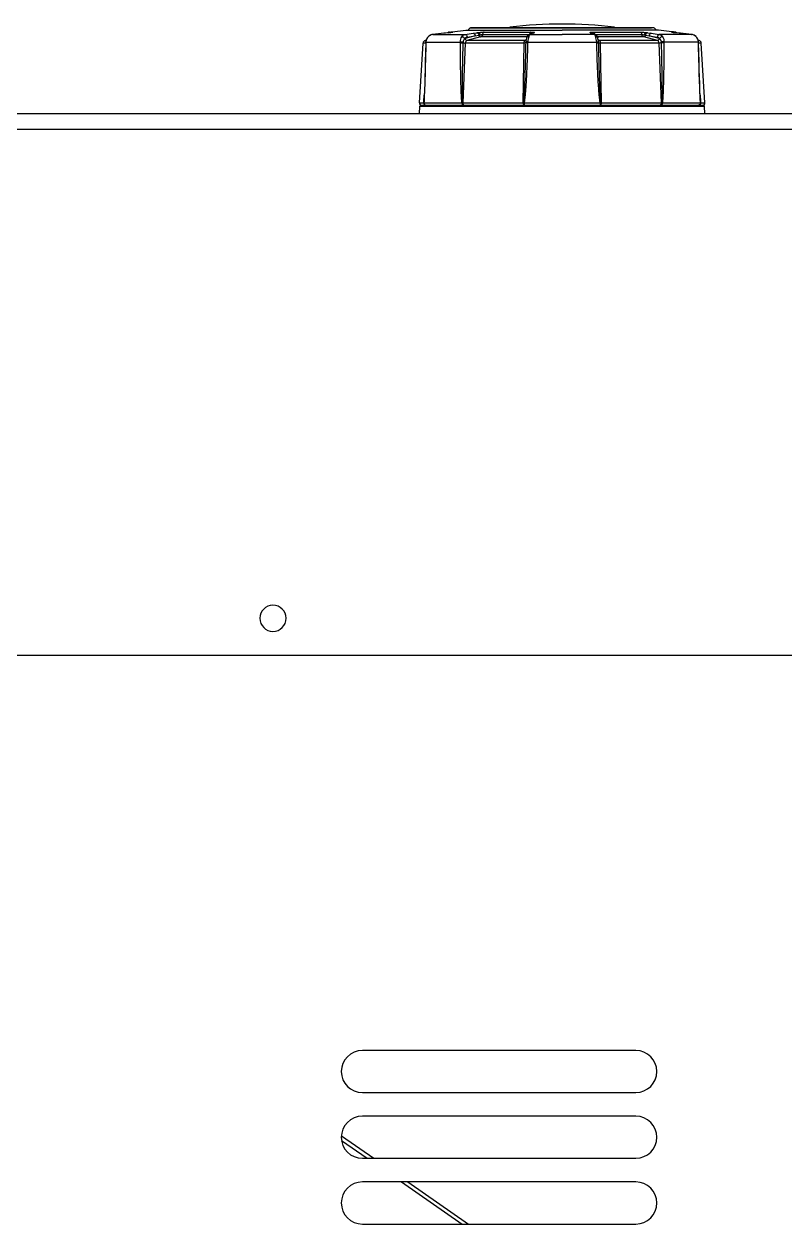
# Model space of a CAD drawing. Header units: millimetres. Extents: x -1584 to 3730, y -1918 to 2655.
# Drawn here: x 263.2 to 407.9, y 2405.6 to 2633.8 of the extents above; entities that cross this region are included whole.
import ezdxf

# ---------------------------------------------------------------- set-up
doc = ezdxf.new("R2010")
doc.units = ezdxf.units.MM
doc.header["$LTSCALE"] = 65.395
doc.layers.add('ASSI', color=7, linetype='CONTINUOUS')
doc.layers.add('GEOM', color=7, linetype='CONTINUOUS')

msp = doc.modelspace()

# ---------------------------------------------------------------- linework, layer by layer
at = {"layer": 'ASSI', "linetype": 'Continuous'}
for p, q in [((348.15, 2633.08), (348.46, 2633.12)), ((382.97, 2633.08), (382.65, 2633.12)), ((323.57, 2422.37), (329.73, 2418.09)), ((323.57, 2422.37), (329.73, 2418.09)), ((323.57, 2422.37), (329.73, 2418.09)), ((323.57, 2422.37), (329.73, 2418.09)), ((323.61, 2421.48), (328.49, 2418.09)), ((323.61, 2421.48), (328.49, 2418.09)), ((323.61, 2421.48), (328.49, 2418.09)), ((323.61, 2421.48), (328.49, 2418.09)), ((334.98, 2413.59), (346.51, 2405.59)), ((334.98, 2413.59), (346.51, 2405.59)), ((334.98, 2413.59), (346.51, 2405.59)), ((334.98, 2413.59), (346.51, 2405.59)), ((336.22, 2413.59), (347.76, 2405.59)), ((336.22, 2413.59), (347.76, 2405.59)), ((336.22, 2413.59), (347.76, 2405.59)), ((336.22, 2413.59), (347.76, 2405.59))]:
    msp.add_line(p, q, dxfattribs=at)
for centre, radius, start, end in [((365.56, 2553.82), 80, 90, 97.1336), ((365.56, 2553.82), 80, 82.8664, 90), ((310.56, 2520.79), 2.5, 90, 270), ((310.56, 2520.79), 2.5, 270, 90)]:
    msp.add_arc(centre, radius, start, end, dxfattribs=at)
at = {"layer": 'GEOM', "linetype": 'Continuous'}
for p, q in [((340.48, 2631.67), (340.3, 2631.58)), ((343.06, 2632.07), (340.93, 2631.82)), ((343.07, 2632.07), (340.93, 2631.82)), ((340.93, 2631.82), (340.93, 2631.82)), ((340.93, 2631.82), (340.93, 2631.82)), ((340.93, 2631.82), (347.08, 2631.82)), ((343.06, 2632.07), (343.06, 2632.07)), ((343.07, 2632.07), (343.06, 2632.07)), ((344.01, 2632.17), (343.07, 2632.07)), ((344, 2632.17), (344, 2632.17)), ((344.01, 2632.17), (344, 2632.17)), ((344.1, 2632.28), (344.4, 2632.32)), ((344.1, 2632.28), (344.25, 2632.28)), ((344.25, 2632.28), (344.41, 2632.28)), ((344.41, 2632.22), (344.35, 2632.22)), ((344.4, 2632.32), (344.65, 2632.34)), ((344.41, 2632.28), (344.66, 2632.28)), ((344.43, 2632.23), (344.41, 2632.22)), ((344.43, 2632.23), (344.41, 2632.22)), ((344.43, 2632.23), (344.41, 2632.22)), ((344.41, 2632.22), (344.41, 2632.22)), ((344.65, 2632.26), (344.64, 2632.26)), ((344.65, 2632.34), (347.26, 2632.63)), ((344.66, 2632.28), (344.71, 2632.28)), ((347.08, 2631.82), (348.65, 2632.07)), ((349.04, 2631.57), (347.1, 2631.06)), ((347.26, 2632.63), (347.54, 2632.63)), ((347.48, 2631.32), (349.04, 2631.57)), ((347.54, 2632.63), (347.58, 2632.63)), ((347.58, 2632.63), (347.71, 2632.63)), ((347.71, 2632.63), (347.72, 2632.63)), ((347.72, 2632.63), (365.56, 2632.63)), ((348.36, 2633.08), (348.15, 2633.08)), ((348.46, 2633.08), (348.36, 2633.08)), ((348.46, 2633.12), (348.58, 2633.12)), ((348.67, 2633.12), (348.46, 2633.12)), ((348.58, 2633.08), (348.46, 2633.08)), ((348.79, 2633.12), (348.58, 2633.12)), ((348.58, 2633.12), (348.79, 2633.12)), ((348.63, 2633.08), (348.58, 2633.08)), ((348.73, 2633.08), (348.63, 2633.08)), ((348.65, 2632.07), (349.34, 2632.17)), ((348.73, 2633.12), (348.67, 2633.12)), ((348.78, 2633.12), (348.73, 2633.12)), ((348.78, 2633.08), (348.73, 2633.08)), ((365.56, 2633.12), (348.78, 2633.12)), ((365.56, 2633.08), (348.78, 2633.08)), ((365.56, 2633.12), (348.79, 2633.12)), ((348.79, 2633.12), (365.56, 2633.12)), ((349.04, 2631.57), (349.72, 2631.72)), ((350.42, 2631.82), (359.23, 2631.82)), ((350.42, 2631.82), (350.42, 2631.74)), ((359.16, 2631.74), (350.42, 2631.74)), ((350.73, 2632.28), (359.54, 2632.28)), ((359.39, 2631.86), (359.23, 2631.78)), ((359.41, 2631.82), (359.23, 2631.78)), ((359.23, 2631.82), (359.31, 2631.82)), ((359.23, 2631.78), (359.23, 2631.78)), ((359.8, 2632.03), (359.39, 2631.86)), ((359.7, 2631.94), (359.41, 2631.82)), ((359.41, 2631.82), (365.56, 2631.82)), ((359.81, 2631.99), (359.7, 2631.94)), ((359.98, 2632.07), (359.8, 2632.03)), ((359.87, 2632.06), (359.8, 2632.03)), ((359.8, 2632.03), (359.8, 2632.03)), ((359.98, 2632.07), (359.81, 2631.99)), ((359.97, 2632.1), (359.87, 2632.06)), ((360.23, 2632.17), (360.04, 2632.13)), ((360.04, 2632.13), (360.04, 2632.13)), ((365.56, 2633.12), (382.32, 2633.12)), ((382.32, 2633.12), (365.56, 2633.12)), ((382.34, 2633.12), (365.56, 2633.12)), ((382.34, 2633.08), (365.56, 2633.08)), ((383.4, 2632.63), (365.56, 2632.63)), ((371.71, 2631.82), (365.56, 2631.82)), ((370.89, 2632.17), (371.07, 2632.13)), ((371.15, 2632.1), (371.07, 2632.13)), ((371.07, 2632.13), (371.07, 2632.13)), ((371.14, 2632.07), (371.32, 2632.03)), ((371.3, 2631.99), (371.14, 2632.07)), ((371.42, 2631.94), (371.3, 2631.99)), ((371.72, 2631.86), (371.32, 2632.03)), ((371.32, 2632.03), (371.32, 2632.03)), ((371.71, 2631.82), (371.42, 2631.94)), ((371.57, 2632.28), (380.39, 2632.28)), ((371.71, 2631.82), (371.89, 2631.78)), ((371.89, 2631.78), (371.72, 2631.86)), ((371.81, 2631.82), (371.89, 2631.82)), ((371.89, 2631.82), (380.7, 2631.82)), ((371.89, 2631.78), (371.89, 2631.78)), ((380.7, 2631.74), (371.96, 2631.74)), ((380.7, 2631.74), (380.7, 2631.82)), ((381.39, 2631.72), (382.08, 2631.57)), ((381.78, 2632.17), (382.47, 2632.07)), ((382.08, 2631.57), (383.64, 2631.32)), ((384.02, 2631.06), (382.08, 2631.57)), ((382.32, 2633.12), (382.49, 2633.12)), ((382.53, 2633.12), (382.32, 2633.12)), ((382.38, 2633.12), (382.34, 2633.12)), ((382.38, 2633.08), (382.34, 2633.08)), ((382.44, 2633.12), (382.38, 2633.12)), ((382.49, 2633.08), (382.38, 2633.08)), ((382.65, 2633.12), (382.44, 2633.12)), ((382.47, 2632.07), (384.03, 2631.82)), ((382.49, 2633.12), (382.53, 2633.12)), ((382.53, 2633.08), (382.49, 2633.08)), ((382.65, 2633.12), (382.53, 2633.12)), ((382.65, 2633.08), (382.53, 2633.08)), ((382.97, 2633.08), (382.65, 2633.08)), ((383.41, 2632.63), (383.4, 2632.63)), ((383.54, 2632.63), (383.41, 2632.63)), ((383.58, 2632.63), (383.54, 2632.63)), ((383.86, 2632.63), (383.58, 2632.63)), ((386.41, 2632.35), (383.86, 2632.63)), ((390.18, 2631.82), (384.03, 2631.82)), ((386.4, 2632.28), (386.46, 2632.28)), ((386.47, 2632.34), (386.41, 2632.35)), ((386.46, 2632.28), (386.71, 2632.28)), ((386.47, 2632.26), (386.46, 2632.26)), ((386.72, 2632.32), (386.47, 2632.34)), ((386.55, 2632.25), (386.51, 2632.25)), ((386.53, 2632.25), (386.51, 2632.25)), ((386.61, 2632.24), (386.55, 2632.25)), ((386.69, 2632.23), (386.71, 2632.22)), ((386.7, 2632.22), (386.69, 2632.23)), ((386.71, 2632.28), (386.86, 2632.28)), ((386.78, 2632.21), (386.71, 2632.22)), ((386.71, 2632.22), (386.71, 2632.22)), ((387.02, 2632.28), (386.72, 2632.32)), ((386.86, 2632.28), (387.02, 2632.28)), ((387.11, 2632.17), (387.11, 2632.17)), ((387.11, 2632.17), (387.11, 2632.17)), ((388.05, 2632.07), (387.11, 2632.17)), ((388.05, 2632.07), (388.05, 2632.07)), ((390.19, 2631.82), (388.05, 2632.07)), ((388.05, 2632.07), (388.05, 2632.07)), ((390.18, 2631.82), (388.05, 2632.07)), ((390.18, 2631.82), (390.19, 2631.82)), ((390.19, 2631.82), (390.19, 2631.82)), ((391.04, 2631.4), (390.82, 2631.58)), ((338.41, 2618.82), (339.11, 2630.2)), ((339.52, 2630.2), (339.11, 2630.2)), ((339.52, 2630.67), (339.69, 2630.7)), ((339.68, 2630.67), (339.52, 2630.67)), ((339.62, 2630.2), (339.52, 2630.2)), ((339.63, 2630.37), (339.62, 2630.24)), ((339.62, 2630.24), (339.62, 2630.22)), ((339.62, 2630.22), (339.62, 2630.22)), ((339.64, 2630.21), (339.62, 2630.22)), ((339.63, 2630.41), (339.63, 2630.41)), ((339.63, 2630.41), (339.63, 2630.37)), ((339.65, 2630.39), (339.63, 2630.41)), ((339.65, 2630.39), (346.21, 2630.39)), ((339.85, 2631.09), (339.77, 2630.95)), ((340.08, 2631.4), (339.95, 2631.25)), ((340.09, 2631.42), (340.08, 2631.4)), ((340.1, 2631.41), (340.08, 2631.4)), ((340.08, 2631.4), (340.08, 2631.4)), ((347.14, 2630.2), (346.64, 2618.82)), ((358.33, 2630.2), (347.14, 2630.2)), ((350.05, 2631.35), (347.43, 2630.67)), ((358.43, 2630.67), (347.43, 2630.67)), ((358.86, 2631.37), (350.19, 2631.37)), ((358.15, 2618.82), (358.33, 2630.2)), ((358.43, 2630.67), (358.58, 2630.77)), ((358.58, 2630.77), (358.61, 2630.79)), ((358.61, 2630.79), (358.66, 2630.83)), ((358.67, 2630.66), (358.63, 2630.46)), ((358.65, 2630.73), (358.65, 2630.73)), ((358.66, 2630.83), (358.71, 2630.87)), ((358.67, 2630.66), (358.67, 2630.66)), ((358.79, 2631.18), (358.79, 2631.18)), ((359, 2630.39), (372.12, 2630.39)), ((380.92, 2631.37), (372.26, 2631.37)), ((372.33, 2631.18), (372.33, 2631.18)), ((372.4, 2630.87), (372.44, 2630.84)), ((372.42, 2630.78), (372.41, 2630.8)), ((372.42, 2630.78), (372.42, 2630.8)), ((372.43, 2630.77), (372.42, 2630.78)), ((372.47, 2630.73), (372.42, 2630.78)), ((372.45, 2630.66), (372.43, 2630.77)), ((372.44, 2630.84), (372.51, 2630.79)), ((372.45, 2630.66), (372.45, 2630.66)), ((372.48, 2630.46), (372.45, 2630.66)), ((372.47, 2630.73), (372.47, 2630.73)), ((372.51, 2630.79), (372.53, 2630.77)), ((372.53, 2630.77), (372.68, 2630.67)), ((383.69, 2630.67), (372.68, 2630.67)), ((372.78, 2630.2), (372.96, 2618.82)), ((383.98, 2630.2), (372.78, 2630.2)), ((383.69, 2630.67), (381.07, 2631.35)), ((384.47, 2618.82), (383.98, 2630.2)), ((391.47, 2630.39), (384.91, 2630.39)), ((391.04, 2631.4), (391.02, 2631.42)), ((391.02, 2631.41), (391.04, 2631.4)), ((391.04, 2631.4), (391.04, 2631.4)), ((391.18, 2631.24), (391.04, 2631.4)), ((391.04, 2631.4), (391.04, 2631.4)), ((391.27, 2631.09), (391.17, 2631.24)), ((391.43, 2630.7), (391.4, 2630.78)), ((391.6, 2630.67), (391.43, 2630.7)), ((391.6, 2630.67), (391.44, 2630.67)), ((391.47, 2630.39), (391.48, 2630.41)), ((391.47, 2630.21), (391.49, 2630.22)), ((391.49, 2630.39), (391.48, 2630.41)), ((391.48, 2630.41), (391.48, 2630.41)), ((391.49, 2630.36), (391.49, 2630.39)), ((391.49, 2630.22), (391.49, 2630.36)), ((391.49, 2630.22), (391.49, 2630.22)), ((391.63, 2630.2), (391.49, 2630.2)), ((392.01, 2630.2), (391.63, 2630.2)), ((392.7, 2618.82), (392.01, 2630.2)), ((339.26, 2619.17), (339.32, 2620.26)), ((391.79, 2620.26), (391.86, 2619.17)), ((338.41, 2618.82), (339.24, 2618.82)), ((338.45, 2616.74), (338.48, 2618.2)), ((338.48, 2618.2), (365.56, 2618.2)), ((338.68, 2618.39), (338.81, 2618.39)), ((338.68, 2618.39), (338.81, 2618.39)), ((338.81, 2618.39), (338.84, 2618.39)), ((338.81, 2618.39), (338.84, 2618.39)), ((338.84, 2618.39), (339.63, 2618.39)), ((338.84, 2618.39), (339.63, 2618.39)), ((339.24, 2618.82), (339.26, 2619.17)), ((339.26, 2618.8), (346.51, 2618.8)), ((339.63, 2618.39), (339.65, 2618.39)), ((339.63, 2618.39), (339.65, 2618.39)), ((339.65, 2618.39), (339.65, 2618.39)), ((339.65, 2618.39), (346.79, 2618.39)), ((339.65, 2618.39), (339.65, 2618.39)), ((339.65, 2618.39), (346.79, 2618.39)), ((346.64, 2618.82), (358.15, 2618.82)), ((346.79, 2618.39), (346.81, 2618.39)), ((346.79, 2618.39), (346.81, 2618.39)), ((346.81, 2618.39), (346.92, 2618.39)), ((346.81, 2618.39), (346.92, 2618.39)), ((346.92, 2618.39), (358.26, 2618.39)), ((346.92, 2618.39), (347.58, 2618.39)), ((347.58, 2618.39), (347.71, 2618.39)), ((347.71, 2618.39), (358.11, 2618.39)), ((358.11, 2618.39), (358.26, 2618.39)), ((358.26, 2618.39), (358.4, 2618.39)), ((358.26, 2618.39), (358.4, 2618.39)), ((358.31, 2618.8), (372.81, 2618.8)), ((358.4, 2618.39), (358.42, 2618.39)), ((358.4, 2618.39), (358.42, 2618.39)), ((358.42, 2618.39), (372.7, 2618.39)), ((358.42, 2618.39), (364.11, 2618.39)), ((364.11, 2618.39), (365.56, 2618.39)), ((365.56, 2618.39), (367.01, 2618.39)), ((365.56, 2618.2), (392.64, 2618.2)), ((367.01, 2618.39), (372.7, 2618.39)), ((372.7, 2618.39), (372.72, 2618.39)), ((372.7, 2618.39), (372.72, 2618.39)), ((372.72, 2618.39), (372.86, 2618.39)), ((372.72, 2618.39), (372.86, 2618.39)), ((372.86, 2618.39), (384.19, 2618.39)), ((372.86, 2618.39), (373.01, 2618.39)), ((372.96, 2618.82), (384.47, 2618.82)), ((373.01, 2618.39), (383.41, 2618.39)), ((383.41, 2618.39), (383.54, 2618.39)), ((383.54, 2618.39), (384.19, 2618.39)), ((384.19, 2618.39), (384.31, 2618.39)), ((384.19, 2618.39), (384.31, 2618.39)), ((384.31, 2618.39), (384.32, 2618.39)), ((384.31, 2618.39), (384.32, 2618.39)), ((384.32, 2618.39), (391.47, 2618.39)), ((384.32, 2618.39), (391.47, 2618.39)), ((384.6, 2618.8), (391.85, 2618.8)), ((391.47, 2618.39), (391.47, 2618.39)), ((391.47, 2618.39), (391.49, 2618.39)), ((391.47, 2618.39), (391.47, 2618.39)), ((391.47, 2618.39), (391.49, 2618.39)), ((391.49, 2618.39), (392.07, 2618.39)), ((391.49, 2618.39), (392.07, 2618.39)), ((391.86, 2619.17), (391.88, 2618.82)), ((391.88, 2618.82), (392.7, 2618.82)), ((392.07, 2618.39), (392.27, 2618.39)), ((392.07, 2618.39), (392.27, 2618.39)), ((392.27, 2618.39), (392.31, 2618.39)), ((392.27, 2618.39), (392.31, 2618.39)), ((392.31, 2618.39), (392.39, 2618.39)), ((392.31, 2618.39), (392.44, 2618.39)), ((392.39, 2618.39), (392.35, 2618.39)), ((392.66, 2616.74), (392.64, 2618.2)), ((731.34, 2616.74), (259.78, 2616.74)), ((731.34, 2613.76), (259.78, 2613.76)), ((137.4, 2513.79), (853.72, 2513.79)), ((379.56, 2438.59), (327.56, 2438.59)), ((327.56, 2430.59), (379.56, 2430.59)), ((379.56, 2426.09), (327.56, 2426.09)), ((327.56, 2418.09), (379.56, 2418.09)), ((379.56, 2413.59), (327.56, 2413.59)), ((327.56, 2405.59), (379.56, 2405.59))]:
    msp.add_line(p, q, dxfattribs=at)
for points in [[(340.93, 2631.82), (340.67, 2631.76), (340.3, 2631.59), (340.09, 2631.42)], [(344, 2632.17), (343.74, 2632.14), (343.35, 2632.1), (343.06, 2632.07)], [(344.35, 2632.22), (344.11, 2632.19), (344, 2632.17)], [(344.57, 2632.25), (344.51, 2632.24), (344.44, 2632.23), (344.43, 2632.23)], [(344.66, 2632.26), (344.66, 2632.26), (344.64, 2632.26), (344.61, 2632.25), (344.57, 2632.25)], [(344.64, 2632.26), (344.63, 2632.26), (344.62, 2632.26)], [(344.65, 2632.26), (344.66, 2632.26), (344.66, 2632.26)], [(359.23, 2631.78), (359.06, 2631.68), (358.93, 2631.52), (358.84, 2631.33), (358.79, 2631.18)], [(360.04, 2632.13), (359.97, 2632.1), (359.97, 2632.1)], [(371.32, 2632.03), (371.25, 2632.06), (371.15, 2632.1)], [(372.33, 2631.18), (372.28, 2631.33), (372.19, 2631.51), (372.06, 2631.67), (371.89, 2631.78)], [(386.51, 2632.25), (386.48, 2632.26), (386.46, 2632.26)], [(386.71, 2632.22), (386.68, 2632.23), (386.61, 2632.24)], [(387.11, 2632.17), (387.02, 2632.18), (386.78, 2632.21)], [(388.05, 2632.07), (387.78, 2632.1), (387.39, 2632.14), (387.11, 2632.17)], [(391.02, 2631.42), (390.83, 2631.58), (390.46, 2631.76), (390.19, 2631.82)], [(390.82, 2631.58), (390.82, 2631.59), (390.64, 2631.67)], [(339.62, 2630.22), (339.58, 2628.38), (339.53, 2626.67), (339.49, 2625.15), (339.45, 2623.76), (339.41, 2622.48), (339.36, 2621.26), (339.32, 2620.07), (339.27, 2619.17)], [(339.95, 2631.25), (339.77, 2630.95), (339.66, 2630.63), (339.63, 2630.41)], [(339.77, 2630.95), (339.77, 2630.94), (339.71, 2630.78)], [(358.69, 2630.78), (358.66, 2630.75), (358.65, 2630.73)], [(358.69, 2630.77), (358.69, 2630.77), (358.67, 2630.66)], [(358.79, 2631.18), (358.75, 2631.03), (358.69, 2630.77)], [(358.7, 2630.77), (358.71, 2630.79), (358.7, 2630.79), (358.69, 2630.78)], [(372.42, 2630.8), (372.37, 2631.03), (372.33, 2631.18)], [(391.17, 2631.24), (391.17, 2631.25), (391.04, 2631.4)], [(391.48, 2630.41), (391.46, 2630.62), (391.35, 2630.94), (391.18, 2631.24)], [(391.35, 2630.95), (391.35, 2630.95), (391.27, 2631.09)], [(391.85, 2619.17), (391.8, 2620.07), (391.75, 2621.26), (391.71, 2622.47), (391.67, 2623.76), (391.63, 2625.14), (391.58, 2626.67), (391.54, 2628.38), (391.49, 2630.22)]]:
    msp.add_lwpolyline(points, dxfattribs=at)
for centre, radius, start, end in [((341.12, 2630.4), 1.43, 122.8366, 135.3918), ((341.1, 2630.43), 1.4, 109.0707, 122.796), ((341.09, 2630.45), 1.38, 96.6125, 109.0187), ((344.16, 2631.79), 0.5, 116.3525, 132.3729), ((344.16, 2631.79), 0.5, 96.339, 116.3525), ((341.18, 2656.78), 24.77, 276.5501, 277.0696), ((342.17, 2648.89), 16.81, 277.0371, 277.662), ((344.77, 2631.81), 0.476, 96.582, 109.1746), ((348.21, 2632.58), 0.5, 97, 173.8665), ((350.52, 2678.54), 46.8, 269.2737, 269.8709), ((346.46, 2663.58), 34.29, 293.22, 293.4477), ((346.78, 2662.85), 33.5, 293.4491, 293.6811), ((384.34, 2662.85), 33.5, 246.3189, 246.5509), ((384.66, 2663.58), 34.29, 246.5523, 246.78), ((380.53, 2686.52), 54.78, 270.1727, 270.6829), ((382.91, 2632.58), 0.5, 6.1335, 83), ((386.35, 2631.81), 0.476, 70.8506, 83.4182), ((388.95, 2648.91), 16.83, 262.3474, 262.7373), ((389.98, 2657.17), 25.16, 262.7731, 263.4402), ((386.96, 2631.79), 0.5, 63.6475, 83.661), ((386.96, 2631.79), 0.5, 47.6271, 63.6475), ((390.02, 2630.45), 1.38, 70.7112, 83.3865), ((390.02, 2630.43), 1.4, 56.9827, 70.6584), ((390, 2630.4), 1.43, 44.6086, 56.9445), ((339.61, 2630.17), 0.5, 100.5, 176.5), ((343.43, 2630.12), 3.78, 177.3126, 178.5793), ((341.15, 2630.31), 1.5, 176.4608, 177.2024), ((344.69, 2630.06), 5.05, 176.2715, 177.2923), ((341.16, 2630.36), 1.49, 135.3886, 136.0392), ((348.67, 2630.16), 1.94, 171.1461, 178.2413), ((347.22, 2630.6), 0.477, 104.687, 107.496), ((358.44, 2631.03), 0.36, 293.3953, 302.5576), ((360.83, 2630.17), 2.22, 172.701, 178.8839), ((358.44, 2631.03), 0.362, 302.5557, 305.6099), ((372.68, 2631.03), 0.362, 234.3906, 237.3393), ((370.29, 2630.18), 2.21, 1.1093, 7.3062), ((372.68, 2631.03), 0.36, 237.3375, 246.6044), ((383.9, 2630.6), 0.477, 72.5045, 75.3145), ((382.45, 2630.16), 1.93, 1.7515, 8.862), ((389.95, 2630.36), 1.5, 43.9553, 44.6058), ((389.97, 2630.31), 1.5, 2.798, 3.5434), ((386.36, 2630.06), 5.11, 2.757, 3.7233), ((387.69, 2630.12), 3.79, 1.4209, 2.7431), ((391.51, 2630.17), 0.5, 3.5, 79.5), ((338.81, 2618.79), 0.4, 176.5, 232.6), ((338.68, 2618.19), 0.2, 90, 179.16), ((338.81, 2618.79), 0.4, 232.6, 251.3), ((338.81, 2618.79), 0.4, 251.3, 270), ((291.94, 2621.9), 47.41, 356.2749, 356.6463), ((339.65, 2618.76), 0.369, 266.1248, 269.9928), ((346.65, 2614.51), 4.31, 90.0975, 90.8485), ((346.81, 2618.52), 0.122, 263.6083, 269.9812), ((346.94, 2618.63), 0.238, 238.2278, 239.9982), ((358.15, 2613.35), 5.47, 89.2508, 89.9608), ((360.07, 2628.61), 9.96, 259.2993, 259.8157), ((371.07, 2628.46), 9.81, 280.18, 280.7042), ((372.97, 2613.35), 5.47, 90.0395, 90.7491), ((384.18, 2618.63), 0.238, 300.0018, 301.7723), ((384.31, 2618.52), 0.122, 270.0198, 276.3934), ((384.47, 2614.51), 4.31, 89.1514, 89.9029), ((391.47, 2618.76), 0.369, 270.0072, 273.8752), ((439.18, 2621.9), 47.42, 183.3537, 183.725), ((392.31, 2618.79), 0.4, 270, 288.7), ((392.31, 2618.79), 0.4, 288.7, 307.4), ((392.44, 2618.19), 0.2, 0.84, 90), ((392.31, 2618.79), 0.4, 307.4, 3.5), ((327.56, 2434.59), 4, 90, 270), ((379.56, 2434.59), 4, 270, 90), ((327.56, 2422.09), 4, 90, 270), ((379.56, 2422.09), 4, 270, 90), ((327.56, 2409.59), 4, 90, 270), ((379.56, 2409.59), 4, 270, 90)]:
    msp.add_arc(centre, radius, start, end, dxfattribs=at)
for points, knots in [([(344.59, 2632.25), (344.58, 2632.25), (344.53, 2632.24), (344.47, 2632.23), (344.43, 2632.23)], [0, 0, 0, 0, 0.219655, 1, 1, 1, 1]), ([(344.71, 2632.28), (344.72, 2632.28), (344.73, 2632.28), (344.74, 2632.28), (344.74, 2632.28), (344.74, 2632.28), (344.74, 2632.28), (344.73, 2632.27), (344.71, 2632.27), (344.66, 2632.26), (344.62, 2632.25), (344.59, 2632.25)], [0, 0, 0, 0, 0.10285, 0.153298, 0.161662, 0.174073, 0.198759, 0.236512, 0.35136, 0.518054, 1, 1, 1, 1]), ([(346.47, 2631.41), (346.54, 2631.52), (346.72, 2631.7), (346.97, 2631.8), (347.08, 2631.82)], [0, 0, 0, 0, 0.525725, 1, 1, 1, 1]), ([(347.08, 2631.82), (347.13, 2631.82), (347.23, 2631.79), (347.36, 2631.68), (347.44, 2631.51), (347.47, 2631.39), (347.48, 2631.32)], [0, 0, 0, 0, 0.208918, 0.44739, 0.716074, 1, 1, 1, 1]), ([(348.65, 2632.07), (348.69, 2632.07), (348.8, 2632.03), (348.92, 2631.92), (349.01, 2631.76), (349.03, 2631.63), (349.04, 2631.57)], [0, 0, 0, 0, 0.208913, 0.44738, 0.716066, 1, 1, 1, 1]), ([(349.34, 2632.17), (349.37, 2632.18), (349.5, 2632.2), (349.64, 2632.21), (349.75, 2632.23)], [0, 0, 0, 0, 0.221333, 1, 1, 1, 1]), ([(349.34, 2632.17), (349.38, 2632.17), (349.48, 2632.15), (349.6, 2632.04), (349.68, 2631.89), (349.72, 2631.78), (349.72, 2631.72)], [0, 0, 0, 0, 0.209316, 0.446873, 0.714616, 1, 1, 1, 1]), ([(349.72, 2631.72), (349.74, 2631.72), (349.81, 2631.73), (349.88, 2631.74), (349.93, 2631.74)], [0, 0, 0, 0, 0.221368, 1, 1, 1, 1]), ([(349.72, 2631.72), (349.73, 2631.67), (349.76, 2631.57), (349.86, 2631.43), (349.98, 2631.35), (350.05, 2631.35)], [0, 0, 0, 0, 0.284939, 0.55567, 1, 1, 1, 1]), ([(349.75, 2632.23), (349.92, 2632.24), (350.25, 2632.27), (350.58, 2632.28), (350.73, 2632.28)], [0, 0, 0, 0, 0.532271, 1, 1, 1, 1]), ([(349.75, 2632.23), (349.77, 2632.22), (349.82, 2632.17), (349.89, 2632.01), (349.92, 2631.86), (349.93, 2631.74)], [0, 0, 0, 0, 0.133284, 0.356551, 1, 1, 1, 1]), ([(349.93, 2631.74), (350.02, 2631.77), (350.18, 2631.8), (350.34, 2631.82), (350.42, 2631.82)], [0, 0, 0, 0, 0.531491, 1, 1, 1, 1]), ([(350.42, 2631.74), (350.41, 2631.66), (350.38, 2631.5), (350.26, 2631.39), (350.19, 2631.37)], [0, 0, 0, 0, 0.552798, 1, 1, 1, 1]), ([(350.73, 2632.28), (350.69, 2632.28), (350.6, 2632.24), (350.51, 2632.13), (350.44, 2631.99), (350.42, 2631.88), (350.42, 2631.82)], [0, 0, 0, 0, 0.20971, 0.446411, 0.713162, 1, 1, 1, 1]), ([(359.26, 2631.61), (359.25, 2631.6), (359.22, 2631.53), (359.2, 2631.46), (359.19, 2631.41)], [0, 0, 0, 0, 0.227568, 1, 1, 1, 1]), ([(359.32, 2631.74), (359.31, 2631.73), (359.29, 2631.69), (359.27, 2631.64), (359.26, 2631.61)], [0, 0, 0, 0, 0.222718, 1, 1, 1, 1]), ([(359.41, 2631.82), (359.4, 2631.82), (359.37, 2631.8), (359.34, 2631.76), (359.32, 2631.74)], [0, 0, 0, 0, 0.210871, 1, 1, 1, 1]), ([(359.54, 2632.28), (359.52, 2632.28), (359.49, 2632.23), (359.44, 2632.09), (359.43, 2631.96), (359.42, 2631.87)], [0, 0, 0, 0, 0.138503, 0.359386, 1, 1, 1, 1]), ([(359.54, 2632.28), (359.62, 2632.28), (359.77, 2632.28), (359.97, 2632.27), (360.12, 2632.25), (360.21, 2632.24), (360.24, 2632.23)], [0, 0, 0, 0, 0.34572, 0.639475, 0.861853, 1, 1, 1, 1]), ([(360.24, 2632.23), (360.24, 2632.22), (360.26, 2632.22), (360.27, 2632.19), (360.24, 2632.18), (360.23, 2632.17)], [0, 0, 0, 0, 0.300296, 0.477964, 1, 1, 1, 1]), ([(370.89, 2632.17), (370.87, 2632.18), (370.85, 2632.19), (370.86, 2632.22), (370.87, 2632.22), (370.88, 2632.23)], [0, 0, 0, 0, 0.522042, 0.699407, 1, 1, 1, 1]), ([(370.88, 2632.23), (370.91, 2632.24), (370.99, 2632.25), (371.14, 2632.27), (371.34, 2632.28), (371.49, 2632.28), (371.57, 2632.28)], [0, 0, 0, 0, 0.138154, 0.36053, 0.654278, 1, 1, 1, 1]), ([(371.57, 2632.28), (371.59, 2632.28), (371.63, 2632.23), (371.68, 2632.09), (371.69, 2631.96), (371.7, 2631.87)], [0, 0, 0, 0, 0.138503, 0.359386, 1, 1, 1, 1]), ([(371.79, 2631.75), (371.78, 2631.76), (371.76, 2631.79), (371.73, 2631.81), (371.71, 2631.82)], [0, 0, 0, 0, 0.290254, 1, 1, 1, 1]), ([(371.86, 2631.61), (371.86, 2631.62), (371.84, 2631.67), (371.81, 2631.72), (371.79, 2631.75)], [0, 0, 0, 0, 0.282175, 1, 1, 1, 1]), ([(371.93, 2631.41), (371.92, 2631.43), (371.9, 2631.5), (371.88, 2631.56), (371.86, 2631.61)], [0, 0, 0, 0, 0.271921, 1, 1, 1, 1]), ([(380.39, 2632.28), (380.43, 2632.28), (380.51, 2632.24), (380.61, 2632.13), (380.68, 2631.99), (380.69, 2631.88), (380.7, 2631.82)], [0, 0, 0, 0, 0.20971, 0.446411, 0.713162, 1, 1, 1, 1]), ([(380.39, 2632.28), (380.54, 2632.28), (380.87, 2632.27), (381.2, 2632.24), (381.37, 2632.23)], [0, 0, 0, 0, 0.467727, 1, 1, 1, 1]), ([(380.7, 2631.82), (380.77, 2631.82), (380.94, 2631.8), (381.1, 2631.77), (381.19, 2631.74)], [0, 0, 0, 0, 0.468508, 1, 1, 1, 1]), ([(380.7, 2631.74), (380.7, 2631.66), (380.74, 2631.5), (380.86, 2631.39), (380.92, 2631.37)], [0, 0, 0, 0, 0.552797, 1, 1, 1, 1]), ([(381.39, 2631.72), (381.38, 2631.67), (381.35, 2631.57), (381.26, 2631.43), (381.14, 2631.35), (381.07, 2631.35)], [0, 0, 0, 0, 0.284941, 0.555671, 1, 1, 1, 1]), ([(381.37, 2632.23), (381.35, 2632.22), (381.3, 2632.17), (381.23, 2632.01), (381.2, 2631.86), (381.19, 2631.74)], [0, 0, 0, 0, 0.133273, 0.356543, 1, 1, 1, 1]), ([(381.19, 2631.74), (381.21, 2631.74), (381.28, 2631.73), (381.34, 2631.72), (381.39, 2631.72)], [0, 0, 0, 0, 0.274718, 1, 1, 1, 1]), ([(381.37, 2632.23), (381.41, 2632.22), (381.54, 2632.21), (381.68, 2632.19), (381.78, 2632.17)], [0, 0, 0, 0, 0.274731, 1, 1, 1, 1]), ([(381.78, 2632.17), (381.74, 2632.17), (381.64, 2632.15), (381.52, 2632.04), (381.43, 2631.89), (381.4, 2631.78), (381.39, 2631.72)], [0, 0, 0, 0, 0.209294, 0.446849, 0.714601, 1, 1, 1, 1]), ([(382.47, 2632.07), (382.42, 2632.07), (382.32, 2632.03), (382.2, 2631.92), (382.11, 2631.76), (382.08, 2631.63), (382.08, 2631.57)], [0, 0, 0, 0, 0.208913, 0.44738, 0.716066, 1, 1, 1, 1]), ([(384.03, 2631.82), (383.99, 2631.82), (383.88, 2631.79), (383.76, 2631.68), (383.67, 2631.51), (383.65, 2631.39), (383.64, 2631.32)], [0, 0, 0, 0, 0.208918, 0.447389, 0.716072, 1, 1, 1, 1]), ([(384.03, 2631.82), (384.15, 2631.8), (384.39, 2631.7), (384.57, 2631.52), (384.65, 2631.41)], [0, 0, 0, 0, 0.474275, 1, 1, 1, 1]), ([(386.52, 2632.25), (386.49, 2632.25), (386.46, 2632.26), (386.41, 2632.27), (386.39, 2632.27), (386.38, 2632.28), (386.38, 2632.28), (386.37, 2632.28), (386.38, 2632.28), (386.39, 2632.28), (386.4, 2632.28), (386.4, 2632.28)], [0, 0, 0, 0, 0.48193, 0.648654, 0.763544, 0.801318, 0.826024, 0.838448, 0.8468, 0.897207, 1, 1, 1, 1]), ([(386.69, 2632.23), (386.68, 2632.23), (386.62, 2632.24), (386.56, 2632.24), (386.52, 2632.25)], [0, 0, 0, 0, 0.278952, 1, 1, 1, 1]), ([(339.64, 2630.21), (339.62, 2629.31), (339.57, 2627.49), (339.5, 2624.77), (339.43, 2622.51), (339.36, 2620.7), (339.32, 2619.8), (339.3, 2619.34)], [0, 0, 0, 0, 0.250268, 0.500476, 0.750544, 0.87544, 1, 1, 1, 1]), ([(340.09, 2631.4), (339.96, 2631.27), (339.75, 2630.95), (339.66, 2630.59), (339.65, 2630.41)], [0, 0, 0, 0, 0.498775, 1, 1, 1, 1]), ([(346.21, 2630.39), (346.2, 2630.57), (346.22, 2630.93), (346.37, 2631.27), (346.47, 2631.41)], [0, 0, 0, 0, 0.518698, 1, 1, 1, 1]), ([(346.21, 2630.39), (346.29, 2630.41), (346.48, 2630.44), (346.66, 2630.45), (346.76, 2630.46)], [0, 0, 0, 0, 0.469986, 1, 1, 1, 1]), ([(346.22, 2630.21), (346.26, 2630.22), (346.43, 2630.22), (346.6, 2630.22), (346.73, 2630.22)], [0, 0, 0, 0, 0.21354, 1, 1, 1, 1]), ([(346.51, 2618.8), (346.48, 2619.04), (346.44, 2619.51), (346.39, 2620.22), (346.36, 2620.93), (346.33, 2621.88), (346.29, 2623.07), (346.26, 2624.5), (346.24, 2625.93), (346.23, 2627.83), (346.22, 2629.26), (346.22, 2630.21)], [0, 0, 0, 0, 0.062088, 0.124439, 0.186872, 0.249349, 0.374371, 0.499448, 0.624558, 0.74969, 1, 1, 1, 1]), ([(346.47, 2631.41), (346.52, 2631.41), (346.63, 2631.39), (346.85, 2631.29), (347, 2631.16), (347.07, 2631.05)], [0, 0, 0, 0, 0.216987, 0.475007, 1, 1, 1, 1]), ([(346.59, 2618.82), (346.58, 2619.06), (346.57, 2619.53), (346.57, 2620.48), (346.58, 2621.67), (346.59, 2623.09), (346.62, 2624.99), (346.67, 2627.37), (346.71, 2629.27), (346.73, 2630.22)], [0, 0, 0, 0, 0.06237, 0.124817, 0.249778, 0.374779, 0.499801, 0.749884, 1, 1, 1, 1]), ([(346.73, 2630.22), (346.77, 2630.22), (346.9, 2630.21), (347.04, 2630.2), (347.14, 2630.2)], [0, 0, 0, 0, 0.264406, 1, 1, 1, 1]), ([(346.76, 2630.46), (346.77, 2630.52), (346.82, 2630.74), (346.94, 2630.95), (347.07, 2631.05)], [0, 0, 0, 0, 0.274819, 1, 1, 1, 1]), ([(347.07, 2631.05), (347.12, 2631.12), (347.24, 2631.24), (347.4, 2631.31), (347.48, 2631.32)], [0, 0, 0, 0, 0.526322, 1, 1, 1, 1]), ([(347.1, 2631.06), (347.1, 2631.01), (347.13, 2630.91), (347.22, 2630.75), (347.35, 2630.67), (347.43, 2630.67)], [0, 0, 0, 0, 0.283818, 0.555881, 1, 1, 1, 1]), ([(347.43, 2630.67), (347.35, 2630.64), (347.19, 2630.5), (347.14, 2630.31), (347.14, 2630.2)], [0, 0, 0, 0, 0.45173, 1, 1, 1, 1]), ([(350.19, 2631.37), (350.18, 2631.37), (350.13, 2631.37), (350.09, 2631.36), (350.05, 2631.35)], [0, 0, 0, 0, 0.232407, 1, 1, 1, 1]), ([(358.62, 2630.22), (358.6, 2629.27), (358.56, 2627.37), (358.49, 2624.99), (358.43, 2623.09), (358.38, 2621.67), (358.33, 2620.48), (358.28, 2619.53), (358.25, 2619.06), (358.22, 2618.82)], [0, 0, 0, 0, 0.249972, 0.499954, 0.624952, 0.749955, 0.874968, 0.937481, 1, 1, 1, 1]), ([(358.98, 2630.21), (358.96, 2629.26), (358.92, 2627.83), (358.85, 2625.93), (358.78, 2624.5), (358.71, 2623.07), (358.64, 2621.88), (358.57, 2620.93), (358.5, 2620.22), (358.43, 2619.51), (358.36, 2619.04), (358.31, 2618.8)], [0, 0, 0, 0, 0.250001, 0.375004, 0.50001, 0.625017, 0.750025, 0.81253, 0.875034, 0.937534, 1, 1, 1, 1]), ([(358.33, 2630.2), (358.33, 2630.26), (358.34, 2630.36), (358.36, 2630.5), (358.39, 2630.6), (358.42, 2630.65), (358.43, 2630.67)], [0, 0, 0, 0, 0.335952, 0.63126, 0.857713, 1, 1, 1, 1]), ([(358.62, 2630.22), (358.6, 2630.22), (358.57, 2630.21), (358.48, 2630.21), (358.39, 2630.2), (358.33, 2630.2)], [0, 0, 0, 0, 0.130387, 0.351894, 1, 1, 1, 1]), ([(358.98, 2630.21), (358.9, 2630.22), (358.78, 2630.22), (358.66, 2630.22), (358.62, 2630.22)], [0, 0, 0, 0, 0.649403, 1, 1, 1, 1]), ([(359, 2630.39), (358.92, 2630.4), (358.81, 2630.42), (358.69, 2630.44), (358.65, 2630.45), (358.63, 2630.46)], [0, 0, 0, 0, 0.672206, 0.889603, 1, 1, 1, 1]), ([(359.19, 2631.41), (359.14, 2631.41), (359.05, 2631.4), (358.93, 2631.36), (358.84, 2631.28), (358.8, 2631.22), (358.79, 2631.18)], [0, 0, 0, 0, 0.288104, 0.550601, 0.784654, 1, 1, 1, 1]), ([(359.19, 2631.41), (359.15, 2631.26), (359.08, 2630.92), (359.02, 2630.57), (359, 2630.39)], [0, 0, 0, 0, 0.461552, 1, 1, 1, 1]), ([(371.93, 2631.41), (371.97, 2631.41), (372.06, 2631.4), (372.19, 2631.36), (372.28, 2631.28), (372.32, 2631.22), (372.33, 2631.18)], [0, 0, 0, 0, 0.288109, 0.550605, 0.784654, 1, 1, 1, 1]), ([(372.12, 2630.39), (372.1, 2630.57), (372.04, 2630.92), (371.97, 2631.26), (371.93, 2631.41)], [0, 0, 0, 0, 0.538452, 1, 1, 1, 1]), ([(372.12, 2630.39), (372.2, 2630.4), (372.31, 2630.42), (372.43, 2630.44), (372.47, 2630.45), (372.48, 2630.46)], [0, 0, 0, 0, 0.672203, 0.889598, 1, 1, 1, 1]), ([(372.13, 2630.21), (372.21, 2630.22), (372.34, 2630.22), (372.46, 2630.22), (372.5, 2630.22)], [0, 0, 0, 0, 0.649454, 1, 1, 1, 1]), ([(372.81, 2618.8), (372.76, 2619.04), (372.69, 2619.51), (372.61, 2620.22), (372.55, 2620.93), (372.48, 2621.88), (372.41, 2623.07), (372.33, 2624.5), (372.27, 2625.93), (372.2, 2627.83), (372.16, 2629.26), (372.13, 2630.21)], [0, 0, 0, 0, 0.062467, 0.124966, 0.18747, 0.249975, 0.374983, 0.49999, 0.624996, 0.749999, 1, 1, 1, 1]), ([(372.9, 2618.82), (372.87, 2619.06), (372.84, 2619.53), (372.79, 2620.48), (372.73, 2621.67), (372.68, 2623.09), (372.62, 2624.99), (372.56, 2627.37), (372.52, 2629.27), (372.5, 2630.22)], [0, 0, 0, 0, 0.062519, 0.125032, 0.250045, 0.375048, 0.500046, 0.750028, 1, 1, 1, 1]), ([(372.5, 2630.22), (372.51, 2630.22), (372.55, 2630.21), (372.64, 2630.21), (372.72, 2630.2), (372.78, 2630.2)], [0, 0, 0, 0, 0.130403, 0.351916, 1, 1, 1, 1]), ([(372.68, 2630.67), (372.7, 2630.65), (372.73, 2630.6), (372.76, 2630.5), (372.78, 2630.36), (372.78, 2630.26), (372.78, 2630.2)], [0, 0, 0, 0, 0.142284, 0.368735, 0.664039, 1, 1, 1, 1]), ([(381.07, 2631.35), (381.05, 2631.36), (381.01, 2631.37), (380.96, 2631.37), (380.92, 2631.37)], [0, 0, 0, 0, 0.228947, 1, 1, 1, 1]), ([(383.64, 2631.32), (383.72, 2631.31), (383.88, 2631.24), (383.99, 2631.12), (384.04, 2631.05)], [0, 0, 0, 0, 0.473678, 1, 1, 1, 1]), ([(384.02, 2631.06), (384.02, 2631.01), (383.99, 2630.91), (383.9, 2630.75), (383.77, 2630.67), (383.69, 2630.67)], [0, 0, 0, 0, 0.283818, 0.555881, 1, 1, 1, 1]), ([(383.98, 2630.2), (383.98, 2630.31), (383.93, 2630.5), (383.77, 2630.64), (383.69, 2630.67)], [0, 0, 0, 0, 0.548265, 1, 1, 1, 1]), ([(384.38, 2630.22), (384.35, 2630.22), (384.21, 2630.21), (384.08, 2630.2), (383.98, 2630.2)], [0, 0, 0, 0, 0.264401, 1, 1, 1, 1]), ([(384.65, 2631.41), (384.6, 2631.41), (384.48, 2631.39), (384.27, 2631.29), (384.12, 2631.16), (384.04, 2631.05)], [0, 0, 0, 0, 0.21699, 0.475011, 1, 1, 1, 1]), ([(384.04, 2631.05), (384.09, 2631.02), (384.25, 2630.86), (384.33, 2630.63), (384.36, 2630.46)], [0, 0, 0, 0, 0.23013, 1, 1, 1, 1]), ([(384.91, 2630.39), (384.82, 2630.41), (384.64, 2630.44), (384.46, 2630.45), (384.36, 2630.46)], [0, 0, 0, 0, 0.469984, 1, 1, 1, 1]), ([(384.38, 2630.22), (384.41, 2629.27), (384.45, 2627.37), (384.49, 2624.99), (384.52, 2623.09), (384.54, 2621.67), (384.55, 2620.48), (384.55, 2619.53), (384.54, 2619.06), (384.53, 2618.82)], [0, 0, 0, 0, 0.250116, 0.500199, 0.625221, 0.750222, 0.875183, 0.93763, 1, 1, 1, 1]), ([(384.9, 2630.21), (384.86, 2630.22), (384.69, 2630.22), (384.52, 2630.22), (384.38, 2630.22)], [0, 0, 0, 0, 0.213536, 1, 1, 1, 1]), ([(384.9, 2630.21), (384.9, 2629.26), (384.89, 2627.83), (384.87, 2625.93), (384.85, 2624.5), (384.83, 2623.07), (384.79, 2621.88), (384.76, 2620.93), (384.72, 2620.22), (384.68, 2619.51), (384.64, 2619.04), (384.6, 2618.8)], [0, 0, 0, 0, 0.25031, 0.375442, 0.500552, 0.625629, 0.750651, 0.813128, 0.875561, 0.937912, 1, 1, 1, 1]), ([(384.65, 2631.41), (384.75, 2631.27), (384.9, 2630.93), (384.92, 2630.57), (384.91, 2630.39)], [0, 0, 0, 0, 0.481303, 1, 1, 1, 1]), ([(391.47, 2630.41), (391.45, 2630.59), (391.36, 2630.95), (391.16, 2631.27), (391.03, 2631.4)], [0, 0, 0, 0, 0.501227, 1, 1, 1, 1]), ([(391.82, 2619.32), (391.8, 2619.78), (391.76, 2620.68), (391.69, 2622.49), (391.62, 2624.76), (391.54, 2627.49), (391.5, 2629.31), (391.47, 2630.21)], [0, 0, 0, 0, 0.124552, 0.249447, 0.499517, 0.749729, 1, 1, 1, 1]), ([(339.24, 2618.82), (339.24, 2618.82), (339.24, 2618.82), (339.25, 2618.82), (339.25, 2618.82)], [0, 0, 0, 0, 0.358439, 1, 1, 1, 1]), ([(339.24, 2618.82), (339.24, 2618.77), (339.25, 2618.66), (339.33, 2618.51), (339.47, 2618.42), (339.57, 2618.39), (339.63, 2618.39)], [0, 0, 0, 0, 0.253542, 0.505147, 0.753699, 1, 1, 1, 1]), ([(339.25, 2618.82), (339.24, 2618.74), (339.29, 2618.57), (339.42, 2618.46), (339.49, 2618.43)], [0, 0, 0, 0, 0.500361, 1, 1, 1, 1]), ([(339.25, 2618.82), (339.25, 2618.82), (339.25, 2618.81), (339.26, 2618.81), (339.26, 2618.8)], [0, 0, 0, 0, 0.202388, 1, 1, 1, 1]), ([(339.26, 2618.8), (339.26, 2618.7), (339.33, 2618.5), (339.53, 2618.4), (339.63, 2618.4)], [0, 0, 0, 0, 0.505498, 1, 1, 1, 1]), ([(346.51, 2618.8), (346.52, 2618.8), (346.54, 2618.81), (346.57, 2618.81), (346.59, 2618.82)], [0, 0, 0, 0, 0.235744, 1, 1, 1, 1]), ([(346.51, 2618.8), (346.51, 2618.75), (346.53, 2618.65), (346.58, 2618.52), (346.68, 2618.42), (346.76, 2618.39), (346.79, 2618.39)], [0, 0, 0, 0, 0.288695, 0.556836, 0.791847, 1, 1, 1, 1]), ([(346.59, 2618.82), (346.59, 2618.77), (346.59, 2618.67), (346.64, 2618.51), (346.73, 2618.4), (346.8, 2618.4)], [0, 0, 0, 0, 0.310017, 0.593317, 1, 1, 1, 1]), ([(346.64, 2618.82), (346.64, 2618.78), (346.65, 2618.64), (346.72, 2618.48), (346.81, 2618.43)], [0, 0, 0, 0, 0.279091, 1, 1, 1, 1]), ([(346.82, 2618.42), (346.83, 2618.42), (346.86, 2618.4), (346.9, 2618.39), (346.92, 2618.39)], [0, 0, 0, 0, 0.25938, 1, 1, 1, 1]), ([(358.15, 2618.82), (358.15, 2618.72), (358.16, 2618.6), (358.2, 2618.47), (358.22, 2618.42), (358.24, 2618.39), (358.26, 2618.39)], [0, 0, 0, 0, 0.660034, 0.783004, 0.880433, 1, 1, 1, 1]), ([(358.22, 2618.82), (358.22, 2618.74), (358.23, 2618.6), (358.28, 2618.47), (358.33, 2618.43)], [0, 0, 0, 0, 0.57048, 1, 1, 1, 1]), ([(358.31, 2618.8), (358.31, 2618.73), (358.31, 2618.62), (358.34, 2618.49), (358.36, 2618.44), (358.37, 2618.43)], [0, 0, 0, 0, 0.588096, 0.82492, 1, 1, 1, 1]), ([(358.33, 2618.43), (358.33, 2618.42), (358.35, 2618.41), (358.38, 2618.39), (358.4, 2618.39)], [0, 0, 0, 0, 0.281712, 1, 1, 1, 1]), ([(358.37, 2618.43), (358.38, 2618.42), (358.38, 2618.41), (358.39, 2618.4), (358.4, 2618.4)], [0, 0, 0, 0, 0.298799, 1, 1, 1, 1]), ([(372.74, 2618.43), (372.74, 2618.42), (372.73, 2618.41), (372.72, 2618.4), (372.71, 2618.4)], [0, 0, 0, 0, 0.298799, 1, 1, 1, 1]), ([(372.79, 2618.43), (372.79, 2618.42), (372.77, 2618.41), (372.74, 2618.39), (372.72, 2618.39)], [0, 0, 0, 0, 0.281711, 1, 1, 1, 1]), ([(372.81, 2618.8), (372.81, 2618.73), (372.8, 2618.62), (372.77, 2618.49), (372.76, 2618.44), (372.74, 2618.43)], [0, 0, 0, 0, 0.588096, 0.82492, 1, 1, 1, 1]), ([(372.9, 2618.82), (372.9, 2618.74), (372.89, 2618.6), (372.83, 2618.47), (372.79, 2618.43)], [0, 0, 0, 0, 0.570481, 1, 1, 1, 1]), ([(372.96, 2618.82), (372.97, 2618.72), (372.96, 2618.6), (372.92, 2618.47), (372.9, 2618.42), (372.87, 2618.39), (372.86, 2618.39)], [0, 0, 0, 0, 0.660034, 0.783004, 0.880433, 1, 1, 1, 1]), ([(384.3, 2618.42), (384.29, 2618.42), (384.26, 2618.4), (384.22, 2618.39), (384.19, 2618.39)], [0, 0, 0, 0, 0.25938, 1, 1, 1, 1]), ([(384.47, 2618.82), (384.47, 2618.78), (384.47, 2618.64), (384.39, 2618.48), (384.31, 2618.43)], [0, 0, 0, 0, 0.279091, 1, 1, 1, 1]), ([(384.53, 2618.82), (384.53, 2618.77), (384.52, 2618.67), (384.48, 2618.51), (384.39, 2618.4), (384.32, 2618.4)], [0, 0, 0, 0, 0.310015, 0.593315, 1, 1, 1, 1]), ([(384.6, 2618.8), (384.6, 2618.75), (384.59, 2618.65), (384.53, 2618.52), (384.44, 2618.42), (384.36, 2618.39), (384.32, 2618.39)], [0, 0, 0, 0, 0.288695, 0.556836, 0.791847, 1, 1, 1, 1]), ([(384.53, 2618.82), (384.54, 2618.82), (384.56, 2618.81), (384.59, 2618.81), (384.6, 2618.8)], [0, 0, 0, 0, 0.263638, 1, 1, 1, 1]), ([(391.88, 2618.82), (391.88, 2618.77), (391.87, 2618.66), (391.78, 2618.51), (391.65, 2618.42), (391.54, 2618.39), (391.49, 2618.39)], [0, 0, 0, 0, 0.253542, 0.505147, 0.753699, 1, 1, 1, 1]), ([(391.85, 2618.8), (391.86, 2618.7), (391.78, 2618.5), (391.59, 2618.4), (391.49, 2618.4)], [0, 0, 0, 0, 0.505498, 1, 1, 1, 1]), ([(391.87, 2618.82), (391.87, 2618.74), (391.83, 2618.57), (391.7, 2618.46), (391.63, 2618.43)], [0, 0, 0, 0, 0.500361, 1, 1, 1, 1]), ([(391.85, 2618.8), (391.86, 2618.8), (391.86, 2618.81), (391.87, 2618.81), (391.87, 2618.82)], [0, 0, 0, 0, 0.306285, 1, 1, 1, 1]), ([(391.87, 2618.82), (391.87, 2618.82), (391.87, 2618.82), (391.88, 2618.82), (391.88, 2618.82)], [0, 0, 0, 0, 0.141496, 1, 1, 1, 1])]:
    msp.add_open_spline(points, degree=3, knots=knots, dxfattribs=at)
for points in [[(360.06, 2632.18), (360, 2632.16), (359.95, 2632.12), (359.91, 2632.08)], [(360.24, 2632.23), (360.18, 2632.22), (360.12, 2632.21), (360.06, 2632.18)], [(370.88, 2632.23), (370.94, 2632.22), (371, 2632.21), (371.06, 2632.18)], [(371.06, 2632.18), (371.11, 2632.16), (371.16, 2632.12), (371.21, 2632.08)], [(346.22, 2630.21), (346.22, 2630.27), (346.22, 2630.33), (346.21, 2630.39)], [(358.58, 2630.7), (358.53, 2630.68), (358.48, 2630.67), (358.43, 2630.67)], [(359, 2630.39), (358.99, 2630.33), (358.98, 2630.27), (358.98, 2630.21)], [(372.13, 2630.21), (372.13, 2630.27), (372.13, 2630.33), (372.12, 2630.39)], [(372.54, 2630.7), (372.58, 2630.68), (372.63, 2630.67), (372.68, 2630.67)], [(384.91, 2630.39), (384.9, 2630.33), (384.9, 2630.27), (384.9, 2630.21)], [(339.3, 2619.34), (339.29, 2619.16), (339.28, 2618.98), (339.26, 2618.8)], [(339.49, 2618.43), (339.54, 2618.41), (339.59, 2618.39), (339.65, 2618.39)], [(358.4, 2618.4), (358.41, 2618.4), (358.41, 2618.39), (358.42, 2618.39)], [(372.71, 2618.4), (372.71, 2618.4), (372.71, 2618.39), (372.7, 2618.39)], [(391.63, 2618.43), (391.58, 2618.41), (391.52, 2618.39), (391.47, 2618.39)], [(391.85, 2618.8), (391.84, 2618.98), (391.83, 2619.15), (391.82, 2619.32)]]:
    msp.add_open_spline(points, degree=3, dxfattribs=at)

doc.saveas('drawing.dxf')
